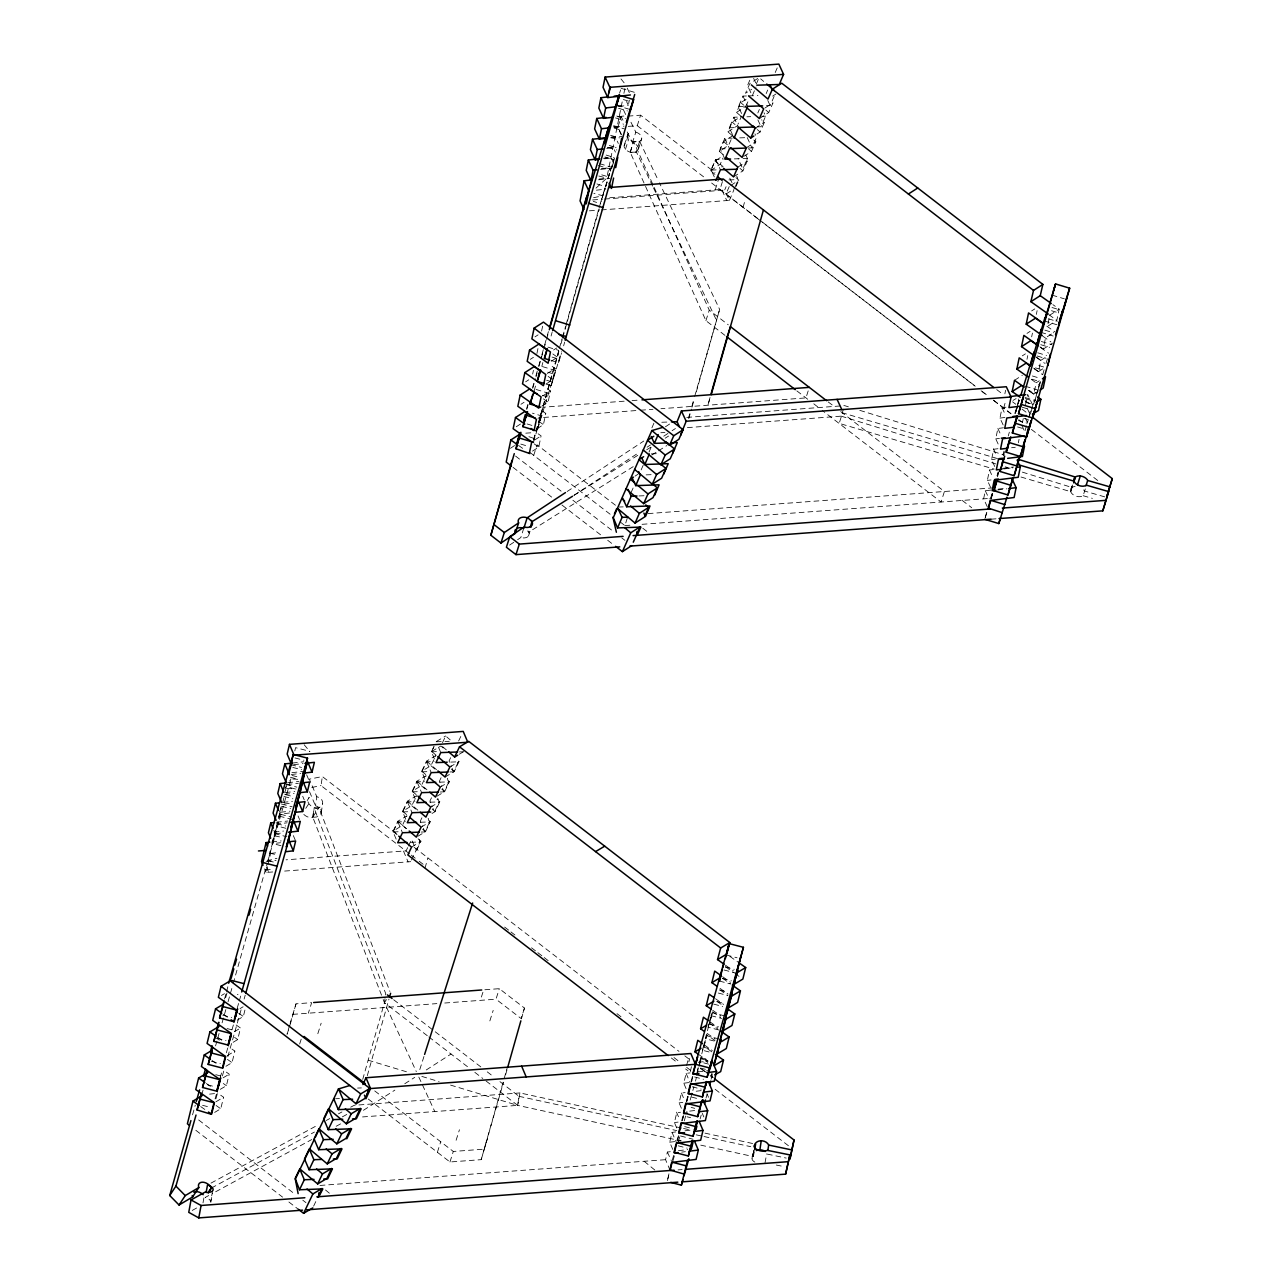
<?xml version="1.0" encoding="UTF-8"?>
<svg xmlns="http://www.w3.org/2000/svg" width="1282" height="1282" viewBox="0 0 1282 1282"><rect width="100%" height="100%" fill="white"/><g stroke="black" fill="none" stroke-linecap="round" stroke-linejoin="round"><path stroke-width="0.75" stroke-dasharray="5 3.75" d="M1021.001 477.016L1070.774 491.695L1072.233 484.292M381.555 995.249L312.76 817.083L314.09 808.045L315.901 808.141A7.355 5.769 8.3 0 0 322.695 803.093A7.355 5.769 8.3 0 0 316.782 796.731L309.347 779.152L322.343 776.555L398.317 835.095M303.834 814.439A7.355 4.743 33.4 0 0 311.943 817.403L312.888 817.019L314.202 807.964M312.888 817.019L314.587 817.195A7.355 5.769 8.3 0 0 321.381 812.147A7.355 5.769 8.3 0 0 315.468 805.785L316.782 796.731M409.663 853.892L321.029 785.594L322.343 776.555M321.253 812.884L322.567 803.846M499.964 1081.655L519.002 1096.318L517.688 1105.372L359.873 1117.135M753.223 1154.12L753.752 1150.499M754.858 1162.117A7.355 3.782 10.4 0 1 752.55 1157.309L754.665 1147.534M1017.908 403.894L1018.853 398.558M203.005 1202.853L203.982 1197.516M212.604 1190.882L210.649 1201.522A7.355 3.782 10.4 0 0 206.37 1197.773L205.2 1197.452L208.694 1195.561M210.809 1202.404L212.443 1193.526M681.623 1128.064L519.963 1092.937L517.688 1105.372L681.287 1140.916M752.053 1158.223L753.367 1151.124M700.757 1145.147L753.351 1156.572L754.329 1151.252M765.034 1162.758L766.668 1153.88M595.986 188.15L606.755 178.166L622.86 98.554M623.901 93.362L624.959 88.17M628.661 103.618L629.35 100.156M990.794 490.093L985.265 490.798L983.631 498.842L987.589 507.4M990.537 487.256L987.364 480.397L989.464 470.013L993.149 469.549M994.736 466.488L991.563 459.629L993.662 449.245L999.207 448.556M998.133 444.005L995.761 438.861L997.861 428.476L1003.405 427.787M1003.133 424.935L999.96 418.092L1002.059 407.708L1005.985 407.211M1004.88 393.798L1005.601 390.273M1025.568 404.759L1027.667 394.375L1032.427 404.647M1018.357 442.771L1019.062 439.309M1022.571 422.002L1023.26 418.541M532.655 374.056L533.424 370.306M536.934 353.463L538.103 347.839M541.597 331.077L542.719 325.708M532.511 451.12L538.744 447.114L541.084 435.88L536.437 432.595M537.19 428.653L543.424 424.646L545.763 413.413L541.116 410.128M541.869 406.186L548.103 402.179L550.443 390.946L545.795 387.661M546.549 383.719L552.782 379.712L555.122 368.479L550.491 365.194M551.228 361.236L557.478 357.229L558.648 351.621M1026.978 359.329L1027.763 355.595M1031.657 336.862L1032.443 333.112M1036.337 314.394L1037.122 310.645M1049.045 318.881L1047.49 326.365L1056.833 320.356L1059.172 309.122L1052.875 304.635M1029.27 415.929L1030.391 410.593M1028.997 390.609L1033.837 394.039L1036.177 382.805L1039.301 380.802M1033.693 368.142L1038.516 371.572L1040.856 360.338L1047.09 356.332M1039.974 346.813L1043.195 349.105L1045.535 337.871L1053.339 332.855M700.517 1061.576L701.302 1057.922L707.76 1062.49M691.431 1066.672L690.181 1072.505L685.582 1068.964M285.854 828.284L276.944 825.977L267.954 860.623L276.928 858.283M280.966 845.687L272.056 843.364L281.239 807.932M285.149 791.539L286.319 786.619L297.007 789.408M294.812 750.932L295.581 747.646L309.843 751.348M272.697 871.968L266.095 872.449L267.457 866.744M267.922 864.837L270.646 853.411L269.124 849.806M273.803 830.127L275.326 833.733L272.986 843.572L280.534 842.723M282.745 802.596L284.316 796.026M670.133 1170.498L665.566 1159.681L667.377 1152.053L671.079 1151.605M672.762 1149.425L669.717 1142.214L672.072 1132.391L675.758 1131.926M676.688 1127.952L674.412 1122.551L676.752 1112.712L680.454 1112.263M681.383 1108.273L679.091 1102.873L681.447 1093.033L685.133 1092.584M686.062 1088.61L683.787 1083.21L686.126 1073.371L690.053 1072.89M688.867 1061.865L689.668 1058.531M668.948 1173.847L667.137 1181.459L669.252 1173.959M677.617 1140.435L678.787 1135.515L677.216 1141.108M682.296 1120.772L683.466 1115.853L690.597 1117.696M686.992 1101.094L688.162 1096.174L697.071 1098.498M691.671 1081.431L692.841 1076.511L691.286 1082.088M226.626 991.643L228.276 984.945M214.639 1112.407L220.744 1108.77L223.581 1097.232L217.363 1092.857M220.296 1089.331L226.401 1085.694L229.222 1074.172L224.574 1070.887M225.936 1066.271L232.042 1062.634L234.862 1051.096L228.661 1046.737M233.116 1042.298L237.699 1039.574L240.519 1028.036L234.302 1023.661M237.234 1020.135L243.34 1016.498L245.231 1008.822M697.296 1071.399L698.225 1067.553M702.472 1050.262L704.347 1042.57M718.801 1029.975L708.113 1027.203L710.468 1017.587M695.501 1081.127L696.414 1077.409M696.863 1075.55L698.69 1068.114M699.139 1066.239L700.966 1058.804L708.097 1060.647M708.561 1064.108L699.635 1061.8L706.606 1035.744L719.09 1038.981M714.202 1041.048L705.292 1038.724L712.263 1012.668L724.731 1015.905M712.119 1013.709L709.763 1023.324L717.84 1029.029M712.023 1073.178L711.077 1077.024L712.119 1073.403M711.125 1079.252L712.552 1072.826M534.161 390.834L535.748 385.161M541.821 366.299L542.879 362.518M551.084 336.012L552.109 332.31M533.472 442.29L541.276 415.833L532.463 413.173M541.276 415.833L537.046 430.96L555.523 370.546L541.421 366.283M546.004 384.055L551.292 385.658L555.523 370.546M551.292 385.658L561.468 351.669M551.452 360.579L558.503 362.71L561.099 353.447M563.631 345.82L564.657 342.118M424.999 868.17L427.884 857.882M686.543 1065.518L688.466 1058.66M281.046 806.907L279.091 813.862L291.575 817.099M278.691 816.746L281.143 808.045M272.056 843.364L276.944 825.977M691.014 1081.559L692.584 1075.983M686.319 1101.238L687.889 1095.645M686.591 1101.767L688.162 1096.174M681.639 1120.901L683.21 1115.324M682.425 1119.571L683.466 1115.853M676.944 1140.579L678.002 1136.846M672.265 1160.242L673.835 1154.665M1015.889 411.586L1018.95 400.673M1031.016 412.211L1032.555 406.747M1040.023 382.421L1033.564 404.519L1024.751 401.859M1040.183 382.276L1037.122 393.189L1028.308 390.529M1042.731 374.6L1044.766 367.325L1035.952 364.665M192.54 1114.827L195.249 1105.228M225.664 997.668L227.843 989.976M201.691 1094.988L203.309 1089.219M215.568 1045.888L219.078 1033.468M222.09 1022.828L225.888 1009.383M228.068 1001.707L232.683 985.393M233.212 983.47L267.169 863.411M267.714 861.488L291.062 778.895L302.215 779.6M215.905 1098.834L217.475 1093.274L207.604 1094.347M222.379 1075.967L223.997 1070.198M227.811 1056.737L241.945 1006.739M244.125 999.047L245.215 995.201M289.62 1025.215L287.056 1034.254L289.331 1027.299M290.133 1023.405L296.014 1003.838L311.654 1002.668L308.321 1013.197M289.876 1025.552L296.014 1003.838M526.678 408.477L527.767 404.631M532.655 387.34L533.745 383.51M535.924 375.818L538.087 368.142M538.632 366.219L541.357 356.604M541.901 354.697L544.065 347.005M544.61 345.082L546.789 337.406M547.318 335.483L548.408 331.637M526.758 409.471L528.088 404.775M532.735 388.35L535.459 378.751M536.004 376.828L537.078 372.982M538.969 366.315L543.312 350.931M543.856 349.008L546.036 341.316M546.581 339.393L548.76 331.701M533.488 439.854L535.572 432.451M535.924 431.233L558.776 350.387M559.321 348.464L562.045 338.833M562.59 336.91L565.474 326.702M566.019 324.779L598.646 209.415M599.063 207.972L605.12 187.829L601.306 201.29M533.809 439.966L558.856 351.412M561.035 343.72L562.125 339.874M562.67 337.951L599.127 208.998M362.726 1079.38L384.424 1002.684L385.738 993.646L314.09 808.045M367.293 1075.726L388.991 999.031M743.063 207.347L745.114 200.12M688.642 417.708L689.732 413.862M691.895 406.202L694.075 398.526M694.62 396.603L719.635 309.395L659.429 182.829M688.738 418.685L691.447 409.102M691.992 407.179L694.155 399.503M696.318 391.843L719.635 309.395M368.255 1099.027L449.966 1161.973L481.231 1159.649L507.175 1067.922M481.231 1159.649L503.425 1082.441M505.605 1074.733L507.239 1068.964M521.405 1018.902L524.466 1008.053L499.323 988.678L483.683 989.848L480.349 1000.361M710.036 397.516L707.856 405.208L710.084 398.205M673.002 1160.691L674.604 1155.002M678.37 1141.733L679.973 1136.044M684.268 1120.869L686.944 1111.382M690.165 1100.004L692.312 1092.424M692.841 1090.533L693.915 1086.735M700.132 1118.882L701.206 1115.084M706.029 1098.033L707.103 1094.235M1003.646 408.141L1005.697 400.897M985.217 517.479L986.819 511.79M990.569 498.522L992.188 492.833M997.011 475.766L998.085 471.968M1002.909 454.902L1003.982 451.12M1008.277 435.944L1009.351 432.162M642.058 524.322L991.05 498.297L991.98 495.012M997.412 475.814L998.486 471.968M997.492 476.808L998.566 472.978M1003.453 455.687L1004.543 451.857M1015.408 413.461L1017.027 407.692M1025.055 430.72L1026.658 425.031M598.341 165.506L610.681 169.24L600.313 203.518L593.262 201.386M596.915 183.967L605.729 186.627L610.681 169.24M605.729 186.627L613.758 159.609L604.944 156.949M599.559 163.647L611.899 167.365L615.36 155.202M991.307 498.49L992.893 492.913M224.51 999.047L226.097 993.502M237.186 1008.293L238.773 1002.748M239.301 1000.905L240.888 995.361L237.33 994.431M231.994 1029.734L233.628 1024.078M226.353 1052.81L227.972 1047.154M220.167 1077.761L222.331 1070.214M215.055 1098.93L216.674 1093.274M708.113 1027.203L712.263 1012.668M703.498 1046.625L706.606 1035.744M696.815 1073.322L698.37 1067.874M698.898 1066.063L700.966 1058.804M558.503 362.71L561.484 353.271M1014.799 413.477L1019.398 398.862M1016.482 409.695L1019.462 400.256M1028.324 419.567L1027.17 423.22L1018.357 420.56M1028.901 417.74L1031.209 410.432M1031.77 408.605L1033.5 403.125M1045.952 363.543L1047.731 357.886M1034.75 400.737L1040.087 383.751M299.668 1043.997L301.334 1038.741M317.824 1033.725L321.157 1023.212M621.385 134.322L617.892 127.142L621.225 116.63L615.28 117.079M624.222 145.363L627.555 134.85M625.456 149.305L628.789 138.776M628.26 126.373L637.266 125.7L640.599 115.188L714.987 172.509M724.955 335.355L705.917 320.676L630.183 152.221L635.439 152.173A7.355 4.872 17.6 0 0 638.26 147.462A7.355 4.872 17.6 0 0 632.459 142.671L635.808 132.142L629.734 119.691M533.729 455.35L537.062 444.822L615.664 505.396M630.183 152.221L633.516 141.693L639.638 141.244L658.563 181.018M630.295 152.157L633.645 141.645L709.25 310.164L728.288 324.827M652.65 186.114L636.305 151.757L639.638 141.244M638.34 149.433L641.673 138.905M517.607 539.706L520.812 537.543L524.146 527.03M528.505 536.004L531.838 525.492M419.791 1069.573L424.005 1056.336M715.212 189.88L718.545 179.368M609.735 197.749L719.939 189.528L723.272 179.015M620.184 521.966L624.895 525.604L628.244 515.076M437.386 1152.294L440.72 1141.781M705.917 320.676L709.25 310.164M444.758 1003.021L495.99 999.191L499.323 988.678M489.852 1020.905L493.185 1010.376M456.104 1140.275L459.437 1129.763M449.966 1161.973L453.299 1151.46L484.58 1149.121M524.466 1008.053L521.133 1018.565L495.99 999.191M484.308 1148.8L487.641 1138.272M808.189 390.882L805.961 397.901L660.919 408.718M687.408 427.627L841.216 416.153L843.444 409.15M1015.344 412.788L1017.571 405.785M991.05 498.297L993.838 489.532M1070.566 489.548L1073.082 483.955M1070.774 491.695L1074.108 481.183M1070.502 490.846A7.355 4.872 17.6 0 0 1075.534 496.006A7.355 4.872 17.6 0 0 1083.146 495.717L1085.373 488.698M619.591 93.137L620.616 89.932M611.899 167.365L613.95 160.955M985.297 517.431L987.092 511.838M714.314 176.916L711.141 170.073L715.693 159.497L723.16 159.24M724.987 159.192L720.228 148.936L724.779 138.36L732.262 138.119M732.487 134.642L729.33 127.799L733.865 117.223L739.474 117.047M741.589 113.505L738.416 106.662L742.967 96.086L746.701 95.958M749.778 80.237L747.502 85.525L752.262 95.797L756.043 86.984M601.354 209.928L729.394 200.377L724.634 190.105L726.109 186.691M757.838 112.96L759.345 109.435M766.171 93.586L767.678 90.061M775.225 72.513L777.405 67.465M729.394 200.377L733.913 189.864M735.403 186.403L738.336 179.592L736.749 176.163M745.852 155.026L747.422 158.455L742.887 169.016L738.128 158.744M748.239 148.007L751.973 147.879L756.524 137.318L754.938 133.889M757.325 126.87L761.059 126.742L765.61 116.181L764.024 112.752M766.412 105.733L770.162 105.605L774.697 95.044M651.913 427.819L654.189 422.531M714.955 174.384L710.661 170.714L714.971 160.987L722.76 155.987M719.282 151.276L723.577 141.549L732.935 135.539L728.625 145.267L719.282 151.276L723.561 154.93M732.182 135.491L727.888 131.838L732.198 122.111L741.557 116.101L737.967 124.21M740.788 116.053L736.509 112.399L740.804 102.672L747.037 98.666M710.661 170.714L720.244 164.208L722.968 158.055M745.852 106.39L748.015 101.534M756.284 84.035L759.152 77.561L749.794 83.57L745.483 93.282L751.733 89.275M729.234 186.579L725.9 194.127L735.243 188.117M735.964 186.499L738.817 180.073L735.948 177.637M733.544 176.868L742.903 170.859L747.198 161.131L744.345 158.696M743.72 156.42L751.508 151.42L755.819 141.693L752.951 139.257M757.005 133.985L760.114 131.982L764.425 122.255L761.572 119.819M759.377 118.553L768.735 112.544L773.046 102.816L763.687 108.826M631.081 492.592L633.228 487.721M641.128 469.901L643.997 463.427M649.013 452.081L651.176 447.226M393.029 831.265L397.821 821.249L406.987 815.801L402.436 825.304L393.029 831.265L397.308 834.935M402.612 811.234L407.404 801.202L416.57 795.753L411.778 805.769L402.612 811.234L406.875 814.903M412.195 791.186L416.971 781.171L426.137 775.722L421.361 785.738L412.195 791.186L416.458 794.856M421.762 771.155L426.553 761.139L435.72 755.691L430.928 765.707L421.762 771.155L426.041 774.825M396.154 839.149L393.109 831.954L397.901 821.938L405.368 821.666M405.737 819.118L402.692 811.923L407.484 801.891L414.951 801.635M415.32 799.087L412.275 791.875L417.051 781.86L424.534 781.587M424.887 779.039L421.842 771.844L426.634 761.828L434.117 761.556M434.47 759.008L431.425 751.813L433.813 746.797M436.249 755.338L431.713 751.444L434.117 746.445M442.482 742.663L445.671 735.98L450.206 739.874M407.66 847.626L406.106 850.863L286.046 859.821M408.429 846.008L411.522 839.55L416.233 850.046M421.922 817.788L420.32 821.137L422.611 826.537M431.505 797.757L429.903 801.09L432.178 806.506M441.072 777.725L439.486 781.058L441.761 786.459M450.655 757.678L449.053 761.027L451.344 766.428M458.635 740.98L461.696 734.602M411.474 860.014L420.095 841.953L418.573 838.364M421.153 832.066L424.887 831.938L429.678 821.922L428.156 818.317M437.739 798.285L439.261 801.891L434.47 811.907L432.947 808.301M440.319 792.004L444.053 791.859L448.844 781.844L447.322 778.238M449.886 771.956L453.636 771.828L458.411 761.812L449.069 762.149M418.108 838.765L420.961 841.2L417.003 849.485L413.942 851.312M417.868 836.249L425.496 831.697L430.287 821.682L427.435 819.23M432.018 813.477L435.079 811.666L439.87 801.651L437.018 799.199M437.018 796.17L444.662 791.635L449.437 781.603L446.601 779.168M445.062 777.036L454.229 771.588L459.02 761.572L456.007 758.976M313.625 1206.122L316.991 1199.071M284.876 788.302L291.062 778.895M307.199 800.561L309.266 797.42A7.355 4.743 33.4 0 0 309.411 804.359A7.355 4.743 33.4 0 0 318.144 807.997L318.962 807.676L389.904 991.419M305.773 808.349L308.866 803.638M312.76 817.083L318.962 807.676M386.475 999.543L384.424 1002.684L416.313 1071.624M730.836 185.505L738.817 180.073M510.412 448.331L515.14 445.158M509.611 545.09L516.005 540.78M567.141 491.503L643.772 441.04M665.438 426.778L670.422 423.493M573.807 495.429L638.773 452.658M647.106 447.178L650.439 444.982M663.755 436.2L670.422 431.81M672.088 430.72L675.422 428.525M736.509 112.399L744.297 107.384M772.661 96.102L775.786 94.099M727.888 131.838L737.246 125.828M755.066 128.264L764.425 122.255M746.461 147.702L755.819 141.693M737.855 167.141L747.198 161.131M534.995 336.862L538.103 334.858M530.315 359.329L533.424 357.325M553.568 350.002L556.692 347.999M525.636 381.812L528.745 379.809M547.334 373.479L555.122 368.479M520.957 404.279L524.066 402.276M542.655 395.946L550.443 390.946M516.261 426.746L520.941 423.733M537.975 418.413L545.763 413.413M534.85 439.886L541.084 435.88M635.007 476.151L638.132 474.148M1031.657 310.917L1034.782 308.914M1049.83 315.132L1059.172 309.122M1026.978 333.384L1030.103 331.381M1022.299 355.851L1025.424 353.848M1043.195 349.105L1052.554 343.095M1014.511 380.321L1022.299 375.305M1038.516 371.572L1044.75 367.565M1033.837 394.039L1038.516 391.026M363.447 1110.292L394.856 1090.117M404.775 1083.755L414.695 1077.377M426.265 1069.957L451.056 1054.028M411.538 847.178L420.961 841.2M574.208 495.205L638.244 455.062M646.673 449.79L651.721 446.617M665.198 438.172L668.579 436.056M633.212 466.648L528.745 532.126L527.815 530.908A7.355 4.872 17.6 0 1 528.056 536.501A7.355 4.872 17.6 0 1 520.812 537.543M651.753 455.03L656.817 451.857M658.499 450.799L666.912 445.527M436.505 741.429L445.671 735.98M431.713 751.444L440.88 745.996L445.415 749.89M459.228 754.281L463.812 751.556M449.854 767.021L459.02 761.572M440.271 787.068L449.437 781.603M430.704 807.099L439.87 801.651M421.121 827.13L430.287 821.682M221.433 995.489L224.478 993.678M240.055 1008.597L243.115 1006.787M234.414 1031.673L240.519 1028.036M227.235 1055.647L234.862 1051.096M223.116 1077.809L229.222 1074.172M215.937 1101.783L223.581 1097.232M1013.02 400.401L1016.097 398.59M192.252 1210.432L199.207 1206.554M210.969 1183.126L317.487 1125.243M326.221 1120.484L329.714 1118.593M338.448 1113.85L341.941 1111.943M350.675 1107.199L354.169 1105.308L519.963 1092.937M211.402 1188.045L314.427 1132.054M342.358 1116.862L347.598 1114.026M215.68 1191.763L311.718 1139.554M336.172 1126.269L341.413 1123.433M635.439 152.173L636.305 151.757M593.582 197.7L602.812 195.761L593.887 193.406M311.75 787.452L321.029 785.594M999.96 418.092L1005.505 417.403M995.761 438.861L999.463 438.396M1011.594 447.738L1015.28 447.274M991.563 459.629L995.249 459.164M1002.38 468.395L1013.469 467.001M1003.694 468.972L1012.924 467.818M987.364 480.397L991.05 479.949M998.181 489.163L1005.569 488.234M997.652 489.98L1006.883 488.811M698.273 1062.329L708.081 1061.127M697.889 1071.928L709.667 1070.486M683.787 1083.21L689.331 1082.521M696.222 1091.222L703.626 1090.325M679.091 1102.873L682.793 1102.424M689.684 1111.125L700.773 1109.763M674.412 1122.551L678.098 1122.103M685.005 1130.804L696.094 1129.442M669.717 1142.214L680.806 1140.852M678.466 1150.691L687.713 1149.553M681.687 1152.117L685.373 1151.669M617.684 105.909L621.45 105.477L626.209 115.749L616.786 116.822M618.885 106.438L628.308 105.348L625.135 98.506M613.485 126.678L617.251 126.245L621.209 134.802M614.687 127.222L624.11 126.133M611.386 137.062L615.152 136.629L618.325 143.472M610.697 137.815L622.01 136.517M607.396 147.67L613.052 147.013L615.424 152.141M606.707 148.424L616.129 147.334M603.405 158.263L610.953 157.398L613.325 162.542M604.607 158.808L614.03 157.718M601.306 168.663L608.854 167.782L610.44 171.211M600.617 169.416L611.931 168.102M599.207 179.047L606.755 178.166M598.518 179.8L609.831 178.486M596.418 190.185L605.841 189.095M292.376 763.062L303.69 761.78M293.626 764.665L303.049 763.607M291.911 772.677L305.116 771.187M291.27 774.504L300.709 773.447M287.681 782.725L299.01 781.459M287.04 784.552L298.369 783.27M285.341 792.564L294.78 791.507M284.7 794.391L294.139 793.318M283.002 802.404L292.424 801.33M284.251 804.006L291.799 803.157M280.646 812.243L290.085 811.169M289.444 812.996L280.021 814.07L277.665 823.893L287.104 822.836M276.415 822.291L287.745 821.009M274.076 832.13L283.514 831.057M275.326 833.733L282.873 832.883M271.736 841.97L281.159 840.896M270.646 853.411L278.194 852.546M265.294 870.029L273.194 869.164M628.004 116.117L640.599 115.188M613.918 127.447L617.892 127.142M592.621 199.96L602.572 199.207M604.575 199.063L724.634 190.105M589.416 210.825L599.367 210.072M624.158 401.186L543.071 407.227L539.738 417.756L638.628 410.368M632.074 400.593L639.99 400M640.599 410.224L652.971 409.311M686.751 417.403L844.55 405.641L848.363 406.811M525.796 433.172L531.661 432.739M648.131 513.601L994.383 487.769M624.895 525.604L630.872 525.155M991.018 519.194L997.011 518.745M266.127 861.312L276.079 860.559M284.636 871.071L410.673 861.664M292.681 1014.366L436.858 1003.614M320.003 1185.449L665.566 1159.681M678.098 1169.889L682.104 1169.601M357.582 1088.065L361.396 1087.921M335.628 1098.738L339.442 1098.594M661.816 422.259L667.553 422.05M660.839 432.723L664.909 432.547M651.32 453.876L659.557 453.556M646.128 474.869L654.365 474.548M638.981 495.942L645.263 495.685M619.286 507.015L623.196 506.871M436.217 741.781L449.293 741.317M431.425 751.813L438.893 751.54M459.469 751.925L463.203 751.797M421.842 771.844L427.451 771.636M439.502 782.18L448.844 781.844M412.275 791.875L417.868 791.683M429.919 802.212L439.261 801.891M402.692 811.923L408.301 811.714M420.336 822.259L429.678 821.922M393.109 831.954L398.718 831.746M410.753 842.29L420.095 841.953M748.576 95.91L757.918 95.589M738.416 106.662L744.025 106.47M746.909 116.806L750.707 116.662M761.877 116.309L765.61 116.181M729.33 127.799L734.939 127.607M739.682 137.879L745.355 137.671M720.228 148.936L727.711 148.68M734.33 158.888L747.422 158.455M711.141 170.073L718.625 169.817M728.977 179.897L738.336 179.592M286.735 788.414L296.014 789.007M776.315 1165.05L783.847 1166.572M767.325 1154.104L786.219 1158.079M683.562 1128.481L691.351 1130.179M704.988 1133.144L755.627 1144.153M519.002 1096.318L676.768 1130.596M696.238 1134.842L702.087 1136.108M704.026 1136.525L750.771 1146.685M274.588 835.8L281.784 837.402M269.717 853.203L276.912 854.806M295.02 757.95L303.93 760.258M290.806 764.681L301.51 767.453M292.777 767.421L301.703 769.729M292.024 775.45L299.155 777.293M290.437 777.261L297.568 779.103M286.126 784.36L296.815 787.132M285.565 794.648L292.697 796.507M283.963 796.459L292.889 798.782M281.431 804.022L292.136 806.811M281.623 806.298L290.533 808.605M279.284 816.137L291.767 819.374M276.752 823.701L285.662 826.009M274.396 833.54L286.88 836.777M726.381 955.01L737.07 957.782M725.34 966.997L734.249 969.32M724.01 969.993L734.714 972.766M269.733 861.087L273.306 862.017M722.519 978.535L731.429 980.842M719.41 981.067L730.099 983.839M719.683 990.073L726.814 991.915M718.369 993.053L727.279 995.377M716.862 1001.595L723.993 1003.453M713.754 1004.127L722.679 1006.45M710.933 1015.664L721.638 1018.437M709.443 1024.206L718.353 1026.513M703.786 1047.266L710.917 1049.125M704.251 1050.727L711.382 1052.57M701.094 1057.762L708.225 1059.605M700.533 1068.066L705.885 1069.444M694.62 1076.976L703.546 1079.284M692.28 1086.799L701.19 1089.123M691.158 1107.408L694.732 1108.337M684.684 1126.606L691.815 1128.464M222.764 1015.184L231.673 1017.491M680.566 1135.98L693.033 1139.233M227.074 1028.565L232.411 1029.959M678.226 1145.82L687.136 1148.143M217.123 1038.244L226.033 1040.551M211.466 1061.304L220.376 1063.627M215.777 1074.701L221.129 1076.079M207.604 1084.844L214.735 1086.687M202.588 1105.308L209.719 1107.167M598.838 176.019L607.748 178.374M1104.747 496.871L1084.332 490.974A7.355 4.872 17.6 0 0 1082.184 488.506M1083.146 495.717L1092.376 498.377M997.556 458.587L842.514 412.852L839.181 423.364L994.207 469.116M621.129 88.33L635.247 92.576M623.34 99.547L630.391 101.679M616.289 105.332L628.629 109.066M618.597 108.281L627.411 110.941M616.738 116.037L625.552 118.697M615.52 117.912L622.571 120.027M613.645 125.652L624.238 128.857M614.19 128.072L621.257 130.203M610.569 135.283L619.382 137.943M611.113 137.687L618.164 139.818M609.254 145.443L616.305 147.574M608.037 147.318L616.85 149.978M606.162 155.074L613.213 157.205M1052.041 295.116L1064.38 298.834M1052.009 307.504L1059.06 309.635M601.755 174.865L608.822 176.996M1051.496 310.725L1058.547 312.84M1048.436 318.817L1057.265 321.494M1044.397 320.981L1056.737 324.699M1044.878 330.147L1053.692 332.807M1040.84 332.31L1053.179 336.028M1041.321 341.477L1051.897 344.666M1040.792 344.698L1049.621 347.358M1037.747 352.806L1046.561 355.467M1037.234 356.011L1046.048 358.688M1035.439 367.87L1042.49 370.001M1032.395 375.979L1039.446 378.11M1031.866 379.2L1040.68 381.86M1025.296 386.251L1037.635 389.968M1025.055 397.5L1035.632 400.689M1025.263 398.638L1034.077 401.298M1021.962 407.131L1029.013 409.262M1024.174 418.349L1027.699 419.422M1017.555 426.922L1024.606 429.037M547.959 347.118L558.551 350.323M552.045 357.085L559.096 359.216M547.815 372.197L554.866 374.328M546.677 380.273L551.965 381.86M536.068 389.456L549.145 393.414M542.446 395.385L547.735 396.987M527.126 423.973L532.431 425.56M520.812 444.085L527.863 446.216M368.158 1060.198L406.49 1071.784M421.826 1076.415L439.085 1081.623M450.591 1085.101L517.688 1105.372L484.372 1079.7M859.805 410.352L1004.751 455.142M841.216 416.153L995.681 463.892M1005.232 466.84L1012.86 469.196M1022.395 472.145L1071.976 487.464M528.921 436.681L534.145 438.492M238.692 1013.229L243.34 1016.498M223.308 1014.302L227.972 1017.587M234.59 1037.378L237.699 1039.574M217.668 1037.378L223.869 1041.737M216.241 1037.987L219.35 1040.167M227.395 1059.365L232.042 1062.634M212.011 1060.438L216.674 1063.707M223.292 1083.514L226.401 1085.694M206.37 1083.498L211.017 1086.783M216.097 1105.485L220.744 1108.77M200.713 1106.574L206.931 1110.933M552.83 353.944L557.478 357.229M548.151 376.427L552.782 379.712M543.456 398.894L548.103 402.179M538.777 421.361L543.424 424.646M534.097 443.828L538.744 447.114M518.553 445.447L523.2 448.732M722.679 978.326L730.756 984.031M719.971 988.342L728.048 994.047M719.859 989.864L727.92 995.569M715.532 998.742L723.609 1004.447M717.023 1001.402L723.497 1005.969M712.712 1010.28L720.788 1015.969M712.584 1011.786L720.66 1017.491M709.891 1021.802L717.952 1027.507M707.055 1033.34L715.132 1039.045M715.019 1040.567L706.943 1034.862L704.122 1046.384L712.199 1052.089M704.235 1044.878L712.311 1050.583M698.177 1054.124L707.872 1060.967M700.357 1068.483L708.417 1074.188M1046.833 326.141L1054.894 331.862M1042.891 336.237L1050.936 341.941M1040.551 347.47L1048.596 353.175M1036.032 356.909L1040.856 360.338M1036.593 357.55L1044.654 363.271M1034.254 368.799L1042.314 374.504M1031.353 379.376L1039.974 385.738M1029.574 391.266L1036.016 395.834M1025.055 400.705L1029.879 404.134M1025.616 401.346L1028.837 403.638M729.875 956.372L737.775 961.965M725.452 965.17L733.352 970.762M725.468 966.772L733.368 972.381M734.955 973.487L739.698 976.852M722.631 976.708L730.532 982.3M1048.948 314.747L1056.833 320.356M996.739 389.6L1003.55 394.856M1012.556 401.795L1015.729 404.231M1022.058 409.102L1028.388 413.99M637.266 125.7L705.324 178.15M711.654 183.022L760.723 220.825M762.309 222.058L975.987 386.699M982.316 391.571L987.06 395.241M993.39 400.112L1010.809 413.525M1018.725 419.631L1023.469 423.284M1031.385 429.39L1097.857 480.606M719.939 189.528L758.543 219.286M758.864 219.526L975.217 386.235M981.083 390.754L987.845 395.978M993.71 400.481L1011.081 413.862M962.269 500.445L971.692 507.704M828.156 401.907L834.582 406.731M840.72 411.586L944.417 491.503L941.084 502.015L822.211 410.416M796.843 390.882L807.948 399.423M813.798 403.814L820.624 409.198M642.795 528.248L647.506 531.886M529.931 452.418L610.761 514.707M515.556 456.072L561.837 491.727M572.878 500.236L613.886 531.838M621.786 537.927L624.943 540.347M513.04 467.353L552.478 497.737M561.949 505.028L601.386 535.427M607.7 540.283L613.998 545.154M414.15 847.29L678.979 1051.368M684.812 1055.855L691.142 1060.727M702.216 1069.268L708.545 1074.14M710.132 1075.358L713.305 1077.809M411.25 855.11L417.579 859.998M419.166 861.216L423.909 864.869M504.627 927.078L509.387 930.732M510.957 931.95L515.717 935.62M531.533 947.815L536.293 951.468M537.863 952.686L542.623 956.34M544.209 957.558L548.952 961.228M617.011 1013.661L621.754 1017.331M673.995 1057.57L680.325 1062.457M686.655 1067.329L691.399 1070.983M715.148 1089.283L792.709 1149.041M671.367 1058.003L677.681 1062.874M393.67 999.752L480.926 1066.993M487.272 1071.88L493.618 1076.768M427.259 1035.68L384.424 1002.684L382.26 997.108M428.845 1036.914L468.507 1067.473M474.853 1072.361L482.785 1078.466M374.729 1090.918L453.299 1151.46M198.662 1119.955L294.908 1194.119M302.792 1200.192L305.949 1202.628M195.809 1130.275L282.585 1197.132M288.899 1202.003L298.353 1209.295M644.189 1161.284L655.214 1170.37M325.516 1190L329.634 1193.414M760.659 78.859L763.703 81.439M765.883 110.092L768.735 112.544M740.804 102.672L743.672 105.124M757.261 129.53L760.114 131.982M732.198 122.111L735.051 124.562M748.656 148.968L751.508 151.42M723.577 141.549L727.872 145.219M740.034 168.407L742.903 170.859M720.244 164.208L723.096 166.644M714.971 160.987L722.119 167.093M442.546 746.621L447.081 750.515M451.392 769.152L454.229 771.588M426.553 761.139L436.521 769.697M430.928 765.707L435.207 769.376M441.809 789.183L444.662 791.635M416.971 781.171L426.938 789.744M421.361 785.738L427.05 790.641M432.226 809.214L435.079 811.666M407.404 801.202L418.797 810.993M411.778 805.769L417.467 810.673M422.643 829.262L425.496 831.697M397.821 821.249L406.362 828.589M402.436 825.304L406.715 828.973M304.155 744.714L309.811 751.524M620.985 78.939L624.494 83.266M985.265 490.798L989.303 498.906M729.779 178.166L732.214 183.134M621.225 116.63L622.972 120.204M627.267 131.982L632.459 142.671M653.5 187.925L716.301 319.907M1027.154 408.189L1030.327 415.031M1025.552 418.493L1027.138 421.922M1021.866 425.464L1024.238 430.592M1002.059 407.708L1005.232 414.551M997.861 428.476L1001.034 435.319M993.422 448.716L996.835 456.088M989.464 470.013L992.637 476.872M767.79 100.477L770.162 105.605M753.64 78.378L756.813 85.221M757.902 119.899L761.059 126.742M742.967 96.086L747.71 106.358M747.23 137.607L751.973 147.879M733.865 117.223L738.624 127.495M724.779 138.36L729.522 148.632M715.693 159.497L720.436 169.769M722.022 190.297L726.782 200.569M627.235 88.121L630.407 94.964M619.35 115.861L623.308 124.418M418.829 1077.072L434.79 1111.542M667.377 1152.053L671.287 1160.643M711.19 1074.092L712.712 1077.697M706.991 1093.69L708.513 1097.296M686.126 1073.371L689.94 1082.377M702.296 1113.369L703.818 1116.959M681.447 1093.033L684.492 1100.244M676.511 1112.151L679.797 1119.923M672.072 1132.391L675.87 1141.397M452.097 768.222L453.636 771.828M438.492 747.198L440.784 752.598M442.53 788.27L444.053 791.859M426.634 761.828L431.201 772.629M417.051 781.86L421.634 792.661M423.364 828.332L424.887 831.938M407.484 801.891L412.051 812.708M397.901 821.938L402.468 832.739M403.493 851.056L408.077 861.873M306.638 774.793L308.93 780.193M309.523 791.715L315.468 805.785M302.712 796.266L304.235 799.872M298.033 815.929L299.555 819.535M293.338 835.608L295.629 841.008M266.432 866.856L268.707 872.257M264.573 868.859L266.095 872.449M753.351 1156.572L753.111 1155.611A7.355 5.769 8.3 0 1 754.89 1151.508M631.962 152.494A7.355 4.872 17.6 0 1 624.959 148.664A7.355 4.872 17.6 0 1 625.76 143.264L629.093 132.751A7.355 4.872 17.6 0 0 628.292 138.136A7.355 4.872 17.6 0 0 635.295 141.965M635.808 132.142A7.355 4.872 17.6 0 1 641.593 136.95A7.355 4.872 17.6 0 1 638.773 141.661M1071.111 488.394A7.355 4.872 17.6 0 1 1075.133 486.471"/><path stroke-width="1.5" d="M1018.597 464.805L1074.108 481.183L1073.915 479.035L1075.342 477.048L1018.1 459.26M759.905 1149.81L761.22 1140.772M767.854 1150.499L768.655 1145.066A7.355 5.769 8.3 0 0 760.274 1140.82A7.355 5.769 8.3 0 0 754.425 1146.573L754.665 1147.534M794.023 1140.002L790 1158.864L794.023 1140.002L714.875 1079.027M206.178 1192.132L207.492 1185.033L208.645 1185.353A7.355 3.782 10.4 0 1 212.908 1190.433A7.355 3.782 10.4 0 1 204.96 1192.196L191.034 1199.936L188.758 1212.355L198.79 1217.9L302.584 1210.16M198.79 1217.9L201.066 1205.481L191.034 1199.936M754.681 1149.553L755.627 1144.153L754.826 1144.89A7.355 3.782 10.4 0 0 757.918 1150.082A7.355 3.782 10.4 0 0 767.309 1150.339L789.888 1154.906L785.61 1174.136L681.816 1181.876M785.61 1174.136L789.888 1154.906M591.675 179.913L584.127 180.778L580.057 200.889L584.015 209.447M588.326 160.01L586.227 170.394L590.986 180.666L593.085 170.282L588.326 160.01L599.639 158.712M605.729 137.719L592.524 139.241L590.425 149.625L595.185 159.897L598.95 159.465M606.162 117.383L596.739 118.473L594.64 128.857L599.383 139.129L606.931 138.248M608.469 96.823L600.938 97.704L598.838 108.089L603.582 118.345L613.004 117.271M756.813 85.221L779.248 84.468L783.59 74.372L778.847 64.1L605.104 77.064L603.037 87.304L607.78 97.576L630.407 94.964M586.291 203.854L588.887 191.05L584.127 180.778M595.185 159.897L597.284 149.513L592.524 139.241M599.383 139.129L601.482 128.745L596.739 118.473M603.582 118.345L605.681 107.96L600.938 97.704M607.78 97.576L609.863 87.32L605.104 77.064M613.597 178.054L611.498 188.438L609.126 183.31M615.697 167.67L617.796 157.285M619.911 146.901L621.658 138.248M988.39 509.114L990.121 500.525L1014.126 497.512L1016.113 487.657L1012.155 479.099M679.46 426.842L677.088 421.714L681.431 410.977L1006.306 386.747L1011.065 397.003L1008.918 407.596L1020.664 406.122M1017.139 460.046L1020.312 466.888L1018.212 477.273L994.207 480.285L992.108 490.669L995.81 490.205M1024.51 446.12L1022.411 456.504L1007.652 458.363M1026.61 435.736L1028.02 428.813M520.172 433.973L510.813 439.982L506.198 462.081L511.454 466.135M527.944 413.685L524.851 411.506L515.492 417.515L513.153 428.749L531.726 441.889L529.386 453.123M534.177 392.324L529.53 389.039L520.172 395.048L517.832 406.282L536.421 419.422L534.065 430.656L530.972 428.46M540.395 370.947L534.209 366.572L524.851 372.581L522.511 383.815L541.1 396.955L538.76 408.189L520.172 395.048M546.629 349.569L538.889 344.089L529.53 350.098L527.19 361.332L545.779 374.488L543.44 385.722L524.851 372.581M616.386 532.254L613.117 518.04L651.865 430.56L669.508 445.335L678.867 439.325L683.114 429.726L543.472 322.119L534.113 328.128L531.87 338.865L550.459 352.005L548.119 363.239L529.53 350.098M1020.216 397.276L1012.155 391.555L1014.511 380.321L1024.174 387.18M1028.116 377.084L1016.85 369.088L1019.19 357.854L1030.456 365.851M1034.414 355.755L1021.53 346.621L1023.869 335.387L1038.372 345.675M1042.314 335.58L1026.209 324.154L1028.549 312.92L1044.333 324.122M1037.635 396.971L1040.856 399.263L1038.516 410.496L1032.363 414.118M1047.875 365.562L1050.214 354.329M1048.243 314.01L1030.888 301.687L1033.516 290.421L1042.859 284.412L781.732 83.202L772.373 89.211L767.998 99.115L751.316 84.868M1030.888 301.687L1040.247 295.677L1042.859 284.412M269.845 842.178L266.063 842.594L261.528 861.648L263.05 865.254M274.524 822.499L270.758 822.932L268.419 832.771L270.694 838.172M279.22 802.836L275.454 803.253L273.098 813.092L276.143 820.304M285.79 782.949L280.133 783.59L277.793 793.43L281.591 802.42M292.376 763.062L284.828 763.912L282.473 773.751L286.287 782.757M289.476 744.361L294.043 755.178L467.786 742.214L463.219 731.413L289.476 744.361L287.168 754.072L291.735 764.889M293.017 822.002L288.706 840.047L293.29 850.847L285.742 851.697M298.097 800.689L293.402 820.368L297.969 831.169L288.53 832.242M298.626 798.526L307.071 762.998M293.29 850.847L295.629 841.008L288.081 841.857M297.969 831.169L300.309 821.345L290.886 822.403M295.116 812.355L302.664 811.506L305.004 801.667L297.456 802.516M299.796 792.677L307.343 791.827L309.683 781.988L300.26 783.062M302.6 773.222L312.039 772.165L314.378 762.325L304.94 763.383M676.031 1144.073L674.092 1152.278L688.338 1155.979L692.52 1141.092M683.851 1111.286L685.806 1103.097L700.068 1106.799L697.712 1116.638L683.466 1112.92M690.101 1085.053L688.146 1093.258L702.408 1096.959L706.574 1082.072M740.772 956.725L736.493 973.23L743.432 947.318L729.17 943.616L692.841 1073.579L707.103 1077.281L711.798 1060.534L709.843 1068.739M670.133 1170.498L672.072 1162.357L696.094 1159.409L698.321 1150.082L694.507 1141.076M695.966 1063.387L697.536 1056.833L693.033 1074.332L698.93 1073.611M670.694 1182.389L681.383 1185.161L687.569 1160.226M688.338 1155.979L692.248 1140.563M695.373 1126.461L681.111 1122.76L678.771 1132.599L693.033 1136.301L696.943 1120.885M702.408 1096.959L706.318 1081.543M707.103 1077.281L743.432 947.318M690.694 1149.057L692.649 1140.868M695.389 1129.394L697.344 1121.189M705.933 1085.133L706.719 1081.848M710.052 1068.851L712.007 1060.647L716.574 1071.464L714.234 1081.287L690.694 1084.171L688.354 1094.011L692.056 1093.562M691.399 1149.105L692.969 1142.55M696.094 1129.442L696.879 1126.157M699.203 1121.397L703.001 1130.403L700.661 1140.243L676.64 1143.191L674.284 1153.031L677.986 1152.566M703.129 1099.924L707.696 1110.725L705.356 1120.564L681.319 1123.513L678.979 1133.352L684.524 1132.679M708.577 1082.056L712.375 1091.062L710.036 1100.901L686.014 1103.85L683.659 1113.689L687.36 1113.225M306.654 762.71L305.068 768.383L307.52 758.159L293.257 754.457L290.806 764.681L291.863 760.899M727.551 950.234L729.025 944.113M202.123 1095.661L192.957 1101.11L187.396 1123.801L189.496 1125.42M207.78 1072.585L198.614 1078.034L195.777 1089.572L214.415 1102.68L211.578 1114.218L208.485 1112.039M211.899 1050.423L204.255 1054.974L201.434 1066.512L220.055 1079.62L217.235 1091.158M219.062 1026.449L209.895 1031.914L207.075 1043.436L225.696 1056.56L222.876 1068.082M223.18 1004.303L215.552 1008.838L212.732 1020.376L231.353 1033.484L228.533 1045.022M349.826 1085.501L338.384 1088.979L355.995 1103.77L365.162 1098.321L369.889 1088.434L230.231 980.826L221.065 986.275L218.373 997.3L236.994 1010.424L234.173 1021.962L231.064 1019.767M199.72 1099.011L213.982 1102.712L211.161 1114.25L197.043 1109.956L201.338 1093.354M220.584 1077.97L216.802 1091.174L202.54 1087.473L206.979 1070.278M211.017 1052.875L225.279 1056.576L222.443 1068.114L208.197 1064.413L212.636 1047.218M230.792 1035.616L228.1 1045.054L213.838 1041.337L218.821 1022.267M222.395 1006.45L236.657 1010.152L233.837 1021.69L219.575 1017.972L223.981 1000.905M228.677 983.262L293.257 754.457M216.802 1091.174L219.623 1079.652L205.36 1075.951M228.1 1045.054L230.92 1033.516L216.658 1029.815M218.773 1085.694L220.648 1078.002M230.071 1039.558L231 1035.712M235.712 1016.498L237.603 1008.806L234.894 1017.988M241.705 991.996L307.52 758.159M698.177 1054.124L694.956 1051.849L697.777 1040.311L702.616 1043.724M703.834 1031.065L700.597 1028.773L703.417 1017.235L708.273 1020.664M711.093 1009.126L706.254 1005.713L709.074 994.175L713.914 997.604M716.734 986.066L711.895 982.637L714.715 971.115L721.045 975.586M722.231 969.529L719.41 981.067L720.965 975.618M729.17 943.616L725.34 958.632M709.763 1084.844L710.677 1081.111M726.045 1018.293L722.808 1030.936L731.974 1025.488L734.794 1013.95L728.336 1009.383M735.932 977.926L737.823 970.25L733.673 984.768M739.361 963.07L745.691 967.557L742.871 979.079L733.705 984.544M715.42 1054.381L723.497 1060.086L720.676 1071.608L714.667 1074.845M721.077 1031.305L729.154 1037.01L726.317 1048.548L717.151 1053.996L720.869 1039.446L716.734 1053.964M732.359 985.185L740.435 990.89L737.615 1002.412L728.448 1007.86L732.166 993.31L728.016 1007.828M723.865 964.048L717.535 959.577L720.66 948.007L729.827 942.558L468.683 741.349L459.517 746.797L454.645 757.005L448.604 751.813M729.827 942.558L726.702 954.129L717.535 959.577M529.915 453.604L515.989 448.764L520.236 433.653L517.864 441.136M515.989 448.764L520.957 432.355M535.283 430.432L522.944 426.698L526.117 415.368L524.194 421.025M522.944 426.698L527.559 411.602M540.651 407.243L530.059 404.054L532.703 394.6M544.241 383.526L537.19 381.395L540.363 370.065M549.69 360.05L544.401 358.447L546.997 349.185M565.186 340.275L633.596 99.579L619.494 95.317L616.289 105.332L618.982 95.878M288.466 774.52L291.655 763.159M306.975 763.078L300.389 788.061L305.26 770.658M302.921 780.498L295.693 807.724L300.581 790.337M298.225 800.16L290.998 827.403L295.405 811.746M293.049 821.586L286.319 847.082L291.206 829.678M288.979 839.005L245.743 993.278M708.401 1074.092L709.443 1070.374M700.068 1106.799L701.623 1101.206M697.712 1116.638L702.424 1099.876M693.033 1136.301L697.2 1121.413M1020.985 394.808L1030.664 363.062M1034.221 351.733L1030.151 366.283L1037.282 342.23M1044.91 317.76L1037.266 343.624L1041.353 329.089L1037.795 340.403M1044.91 319.154L1046.433 313.705M1059.621 320.131L1062.586 310.693L1058.499 325.243L1065.63 301.19M208.309 1192.757L211.402 1188.045L210.569 1186.667A7.355 4.743 33.4 0 0 202.043 1182.196A7.355 4.743 33.4 0 0 198.806 1187.549L192.604 1196.955L179.047 1205L169.721 1195.513L190.906 1120.596M196.338 1101.382L199.591 1089.86M203.405 1076.415L205.569 1068.739M210.456 1051.448L212.091 1045.679M216.979 1028.404L218.613 1022.635M231.097 978.454L233.821 968.855M234.894 965.009L236.529 959.24M249.029 915.076L250.647 909.307M169.721 1195.513L175.922 1186.106L196.018 1115.036M572.525 496.262L532.078 521.614L528.296 518.265A7.355 4.872 17.6 0 0 520.444 517.816A7.355 4.872 17.6 0 0 518.617 522.912L515.284 533.424L500.958 543.055L490.846 535.251L512.015 460.334M516.374 444.966L519.627 433.444M549.497 327.791L586.435 197.188M490.846 535.251L514.274 453.652M516.438 445.976L520.252 432.531M523.745 420.159L525.38 414.39M549.305 329.778L592.492 177.06M552.638 330.66L619.494 95.317M389.536 997.108L390.609 993.278M507.784 1067.041L520.861 1020.825M711.125 393.67L727.439 335.932M711.19 394.696L763.431 209.96M681.383 1185.161L682.969 1179.568M684.043 1175.77L688.867 1158.704M704.427 1103.706L705.501 1099.924M994.335 485.253L995.938 479.564M994.143 487.336L996.322 479.644M1018.517 413.685L1055.567 283.931L1069.669 288.194L1032.619 417.948L1018.517 413.685L1023.292 396.971L1021.738 401.779M984.704 519.29L998.806 523.553L1000.393 517.944M999.015 518.585L1102.808 510.845L1108.61 491.583L1086.495 485.189A7.355 4.872 17.6 0 1 1078.867 485.493A7.355 4.872 17.6 0 1 1073.835 480.333M1107.071 495.749L1112.279 478.619L1033.132 417.644M1102.808 510.845L1108.61 491.583M1107.151 495.653L1112.279 478.619M605.328 137.831L586.211 199.255M630.536 107.88L626.289 122.431M634.702 94.467L630.391 109.595L633.596 99.579M994.479 487.336L995.537 483.618M1013.165 477.914L1007.956 494.98L993.854 490.718L997.027 479.564M1020.392 454.95L1014.126 475.718L1000.024 471.455L1003.726 458.459M1000.024 471.455L1004.687 456.264M1006.274 450.687L1009.928 438.684M1014.03 425.848L1017.123 416.217L1012.347 432.947L1026.465 437.21L1031.225 420.48L1020.296 456.472L1006.194 452.209L1010.424 437.338M1006.194 452.209L1010.857 437.002M1012.347 432.947L1017.555 415.881M998.806 523.553L1006.995 497.176M1007.956 494.98L1012.716 478.25M1014.126 475.718L1018.886 458.988L1017.347 463.812M1020.296 456.472L1025.055 439.742L1023.517 444.55M1026.465 437.21L1037.394 401.218L1032.619 417.948M219.575 1017.972L223.805 1003.181M213.838 1041.337L218.164 1026.241M208.197 1064.413L211.979 1051.208M202.54 1087.473L206.867 1072.377M197.043 1109.956L201.354 1094.86M722.744 967.718L723.785 964.08M730.852 996.306L734.987 981.772M725.195 1019.366L729.346 1004.848M722.375 1030.904L725.997 1018.196M719.555 1042.426L723.705 1027.908M718.048 1050.968L713.898 1065.502L736.525 973.006L745.691 967.557M1062.073 313.914L1067.009 297.584M538.456 375.722L540.235 370.049M530.059 404.054L533.633 392.725L537.158 393.782M537.19 381.395L540.748 370.081M544.401 358.447L547.366 349.008M1031.257 361.171L1033.629 353.624M1055.567 283.931L1044.99 319.09M1066.143 299.363L1069.669 288.194M1055.535 334.682L1057.906 327.118M608.662 93.282L610.569 87.272M500.958 543.055L504.307 532.527L518.617 522.912M531.165 520.396A7.355 4.872 17.6 0 1 531.405 525.989A7.355 4.872 17.6 0 1 524.146 527.03L509.739 536.725L506.406 547.238L515.973 554.625L619.767 546.869M523.825 528.344L527.158 517.816L565.474 492.592M515.973 554.625L519.322 544.097L623.1 536.357M530.411 526.87L531.934 521.55M424.598 1054.429L472.641 902.993M680.646 435.303L682.553 429.294M727.663 335.387L730.436 326.622L826.586 400.689M1053.516 290.421L1055.423 284.412M1073.643 482.192L1075.31 476.936M1073.675 482.304L1075.342 477.048M1077.505 484.74L1080.293 475.975M1086.014 485.718L1087.681 480.462A7.355 4.872 17.6 0 0 1081.223 476.119A7.355 4.872 17.6 0 0 1074.46 477.882M605.825 136.1L608.902 126.469L603.966 143.856L619.078 94.74M1002.22 462.754L1003.245 459.549M993.854 490.718L996.931 481.087L1011.049 485.349M367.133 1094.187L369.328 1088.001M681.848 431.986L686.174 421.249L681.431 410.977M715.885 180.329L720.436 169.769L737.262 169.208M734.073 138.055L738.624 127.495L753.592 126.998M743.159 116.934L747.71 106.358L762.678 105.861M614.463 513.762L616.626 508.746M636.962 531.501L637.106 535.315L640.92 527.094L617.555 527.912L622.091 517.351L618.132 508.794M643.885 513.104L645.471 516.534L650.022 505.957L626.642 506.775L631.193 496.214L628.02 489.355M654.573 495.397L659.108 484.82L635.728 485.638L640.279 475.077L638.692 471.648M663.659 474.26L668.21 463.683L644.83 464.501L649.365 453.94M667.746 442.899L654.381 443.364L658.179 434.566M672.746 453.123L677.297 442.546L671.576 442.755M733.608 136.725L746.461 147.702L742.15 157.43L730.724 147.654M737.903 126.998L750.771 137.991L755.066 128.264L742.214 117.287M615.584 546.356L622.411 551.629L630.744 532.799L640.103 526.79L633.276 542.19M617.411 508.313L635.055 523.088L639.365 513.361L648.724 507.352L645.775 504.9M626.033 488.875L643.676 503.65L647.971 493.923L657.329 487.913L652.923 484.227M634.638 469.436L652.282 484.211L656.592 474.484L665.935 468.475L660.07 463.555M643.26 449.998L660.887 464.773L665.198 455.046L674.556 449.037L665.727 441.649M669.508 445.335L673.755 435.736L683.114 429.726M648.724 507.352L644.413 517.079L635.055 523.088M657.329 487.913L653.019 497.64L643.676 503.65M665.935 468.475L661.64 478.202L652.282 484.211M674.556 449.037L670.246 458.764L660.887 464.773M362.918 1084.54L365.979 1077.745L690.854 1053.516L695.421 1064.316L370.546 1088.546L365.963 1098.738L364.441 1095.132M417.884 796.09L430.704 807.099L425.912 817.115L420.208 812.227M299.283 1170.787L295.293 1179.136L298.129 1193.638M314.443 1139.073L300.084 1169.12L317.68 1183.927L326.846 1178.478L331.637 1168.447L322.471 1173.911L317.68 1183.927M315.244 1137.406L338.512 1088.787L343.079 1099.603L338.288 1109.619L361.171 1108.754L356.38 1118.769L352.486 1118.914M299.507 1189.76L304.299 1179.744L299.732 1168.944L295.18 1178.446L299.507 1189.76L322.856 1188.895L318.849 1196.683L318.785 1192.869M309.09 1169.729L313.866 1159.713L309.299 1148.896L304.507 1158.928L309.09 1169.729L332.439 1168.863L327.647 1178.879L323.753 1179.023M318.657 1149.698L323.449 1139.666L318.881 1128.865L314.09 1138.881L318.657 1149.698L342.022 1148.832L337.23 1158.848L333.336 1158.992M328.24 1129.65L333.032 1119.635L328.464 1108.834L323.673 1118.849L328.24 1129.65L351.605 1128.785L346.813 1138.801M298.353 1209.295L303.61 1213.333L312.888 1193.943L322.054 1188.494L317.84 1197.308M327.247 1163.88L332.038 1153.864L341.204 1148.416L336.413 1158.431L327.247 1163.88L309.651 1149.089M336.829 1143.848L341.621 1133.833L350.787 1128.384L345.996 1138.4L336.829 1143.848L319.234 1129.057M346.412 1123.817L351.204 1113.786L360.37 1108.337L355.579 1118.369L346.412 1123.817L328.817 1109.01M355.995 1103.77L360.723 1093.883L369.889 1088.434M179.047 1205L185.233 1195.593L198.806 1187.549M208.181 1192.677L211.274 1187.965M750.771 137.991L753.88 135.988M908.393 194.015L917.752 188.005M653.788 436.265L647.554 440.271L665.198 455.046M643.628 456.713L638.949 459.725L656.592 474.484M633.452 477.16L630.327 479.164L634.75 482.849M622.411 551.629L631.77 545.619M1026.209 324.154L1035.568 318.144L1043.612 323.849M1021.53 346.621L1030.872 340.611L1037.33 345.179M1016.85 369.088L1026.193 363.078L1029.414 365.37M1012.155 391.555L1021.514 385.545M1042.41 378.799L1045.535 376.796L1043.195 388.029L1040.071 390.032M1036.177 402.26L1040.856 399.263M454.645 757.005L457.706 755.194M595.553 851.617L604.719 846.168M303.61 1213.333L312.776 1207.884M711.895 982.637L719.539 978.102M706.254 1005.713L713.882 1001.162M731.269 996.338L740.435 990.89M700.597 1028.773L706.719 1025.135M725.628 1019.398L734.794 1013.95M694.956 1051.849L701.062 1048.211M719.987 1042.458L729.154 1037.01M714.33 1065.534L723.497 1060.086M651.865 430.56L662.874 427.339M1010.04 396.587L1025.712 394.616M1012.892 416.474L1016.578 416.009M1026.401 415.512L1006.819 417.98L1004.719 428.364L1013.95 427.194M1001.306 438.172L1004.992 437.707M1024.767 435.96L1002.62 438.748L1000.521 449.133L1007.892 448.203M998.95 458.7L1002.636 458.235M1003.95 458.828L998.422 459.517L996.322 469.901L1001.851 469.212M1016.626 467.353L1020.312 466.888M994.752 479.484L998.438 479.019M1008.726 488.586L1016.113 487.657M706.767 1072.649L716.574 1071.464M703.145 1092.2L712.375 1091.062M698.45 1111.863L707.696 1110.725M693.77 1131.541L703.001 1130.403M689.075 1151.204L698.321 1150.082M614.126 96.182L619.783 95.525M605.681 107.96L615.104 106.871M601.482 128.745L609.03 127.863M597.284 149.513L602.941 148.856M593.085 170.282L596.851 169.849M609.863 87.32L783.59 74.372M609.094 187.525L723.272 179.015L993.887 387.533M641.962 399.856L809.295 387.372M686.174 421.249L1011.065 397.003M633.084 535.62L990.377 508.97M1002.348 508.073L1106.142 500.333M629.75 546.132L991.018 519.194M258.451 850.96L265.598 850.431M313.641 1002.524L481.712 989.992M201.066 1205.481L304.86 1197.741M316.83 1196.843L674.108 1170.194M686.094 1169.296L787.885 1161.7M306.574 1209.855L677.825 1182.164M343.079 1099.603L352.614 1099.235M333.032 1119.635L342.759 1119.282M323.449 1139.666L333.176 1139.313M313.866 1159.713L321.654 1159.425M304.299 1179.744L314.026 1179.392M671.367 421.922L677.088 421.714M631.193 496.214L637.026 496.006M622.091 517.351L627.94 517.143M457.594 751.989L440.784 752.598L435.992 762.614L447.21 762.213M448.027 772.036L431.201 772.629L426.409 782.645L435.752 782.308M438.444 792.068L421.634 792.661L416.842 802.692L426.185 802.356M430.736 812.035L412.051 812.708L407.259 822.723L416.602 822.387M419.294 832.146L402.468 832.739L397.676 842.755L407.019 842.418M746.364 148.071L729.522 148.632L724.987 159.192L730.596 159.016M768.655 1145.066L791.315 1149.826M262.714 862.466L276.976 866.167M695.068 1064.172L709.331 1067.89M690.485 1083.418L704.747 1087.12M229.51 979.897L243.772 983.598M676.431 1142.438L690.694 1146.14M685.998 1165.803L671.736 1162.101L669.845 1170.049L684.043 1174.056M1087.681 480.462L1109.94 486.888M588.951 203.341L603.053 207.588M1021.466 404.487L1035.568 408.75M1015.44 423.316L1029.542 427.579M1009.271 442.578L1023.373 446.841M555.747 320.772L569.849 325.035M1003.101 461.841L1017.203 466.087M559.16 334.426L566.211 336.557M1004.88 504.611L990.778 500.349L988.278 508.121L1002.284 512.672M526.501 415.368L535.315 418.044M519.37 438.027L533.472 442.29M527.158 517.816L528.296 518.265M215.552 1008.838L221.754 1013.213M209.895 1031.914L216.113 1036.273M204.255 1054.974L210.456 1059.349M198.614 1078.034L204.816 1082.409M192.957 1101.11L199.175 1105.469M515.492 417.515L524.787 424.086M510.813 439.982L516.999 444.357M1040.247 295.677L1051.288 303.514M772.373 89.211L1033.516 290.421M726.541 336.573L795.257 389.648M534.113 328.128L673.755 435.736M494.179 524.723L504.307 532.527M509.739 536.725L519.322 544.097M459.517 746.797L720.66 948.007M668.21 1055.567L407.836 854.934L411.538 847.178L398.734 836.152M387.324 994.864L392.084 998.534M304.026 1036.433L365.306 1083.659M221.065 986.275L360.723 1093.883M637.683 485.317L647.971 493.923M621.722 498.602L624.671 501.054M630.536 505.973L639.365 513.361M624.863 527.88L630.744 532.799M345.339 1108.866L351.204 1113.786M335.756 1128.897L341.621 1133.833M326.173 1148.928L332.038 1153.864M316.606 1168.976L322.471 1173.911M307.023 1189.007L312.888 1193.943M766.732 84.035L774.312 90.509M748.528 95.878L763.687 108.826L759.377 118.553L745.098 106.342M752.983 125.876L755.835 128.312M726.413 157.382L737.855 167.141L733.544 176.868L723.545 168.327M717.808 176.82L722.087 180.474M437.771 756.636L449.854 767.021L445.062 777.036L437.947 770.931M428.893 777.277L440.271 787.068L435.495 797.083L429.791 792.18M409.727 817.339L421.121 827.13L416.33 837.146L409.214 831.04M175.922 1186.106L185.233 1195.593M769.953 84.772L772.325 89.9M837.082 399.359L841.825 409.631M651.224 436.521L654.381 443.364M641.657 457.658L644.83 464.501M631.77 477.08L635.728 485.638M622.683 498.217L626.642 506.775M521.63 1066.143L526.197 1076.944M307.472 761.348L312.039 772.165M302.776 781.026L307.343 791.827M284.828 763.912L289.395 774.713M298.85 802.5L302.664 811.506M280.133 783.59L283.947 792.597M275.454 803.253L278.498 810.464M270.758 822.932L273.05 828.332M365.979 1077.745L370.546 1088.546M266.063 842.594L267.601 846.2M333.721 1098.802L338.288 1109.619M613.036 517.095L617.555 527.912M192.604 1196.955A7.355 4.743 33.4 0 1 192.236 1195.513M193.806 1192.212A7.355 4.743 33.4 0 1 203.197 1194.68M756.316 1150.595A7.355 5.769 8.3 0 1 765.21 1151.508M514.867 532.078A7.355 4.872 17.6 0 1 515.476 529.626M516.47 528.697A7.355 4.872 17.6 0 1 523.184 528.088"/></g></svg>
